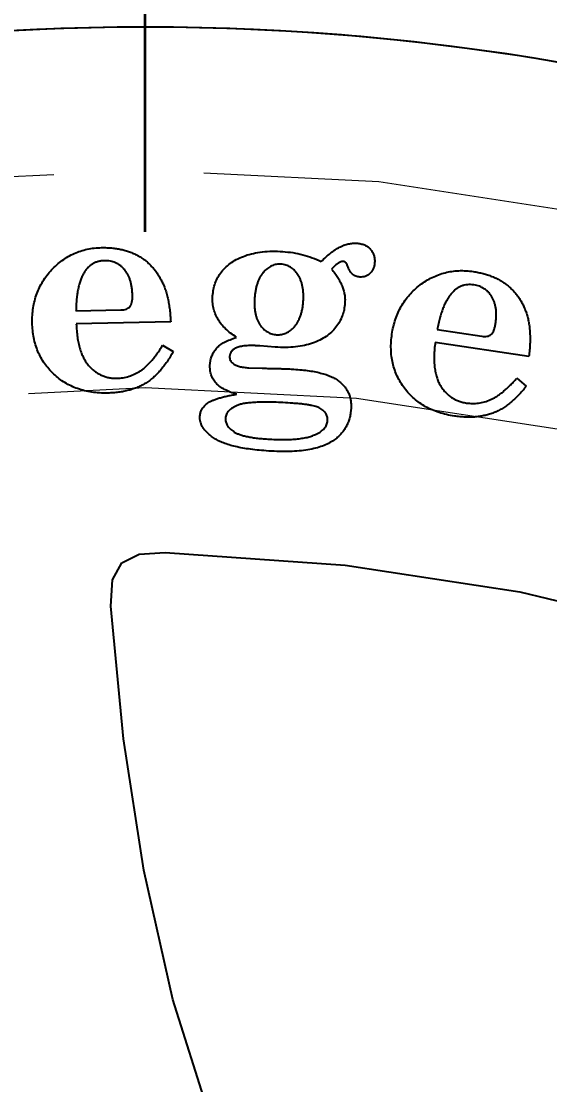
# Paper-space layout 'Sheet2' of a CAD drawing. Header units: inches. Extents: x 0 to 16.3, y 0 to 11.5.
# Drawn here: x 4.749 to 5.101, y 6.272 to 6.98 of the extents above; entities that cross this region are included whole.
import ezdxf

# ---------------------------------------------------------------- set-up
doc = ezdxf.new("R2010")
doc.units = ezdxf.units.IN
doc.header["$MEASUREMENT"] = 0
doc.linetypes.add('CENTERX2', pattern=[0.8, 0.5, -0.1, 0.1, -0.1])
doc.linetypes.add('PHANTOM', pattern=[0.5, 0.25, -0.05, 0.05, -0.05, 0.05, -0.05])
doc.styles.add('SLDTEXTSTYLE0', font='TXT', dxfattribs={"width": 0.75})
doc.dimstyles.new('SLDDIMSTYLE1', dxfattribs={"dimtxt": 0.137795, "dimasz": 0.13, "dimexe": 0, "dimexo": 0.0625, "dimgap": 0.034449, "dimtad": 1, "dimlfac": 2, "dimrnd": 1e-09, "dimzin": 12, "dimdsep": 46, "dimtxsty": 'SLDTEXTSTYLE0', "dimsah": 1, "dimcen": 0, "dimadec": 0, "dimazin": 3, "dimtfac": 1, "dimtofl": 0, "dimtmove": 0, "dimatfit": 3, "dimfxl": 1, "dimfrac": 2, "dimtolj": 1, "dimtzin": 12, "dimarcsym": 0})

# ---------------------------------------------------------------- blocks, each defined once
blk = doc.blocks.new('_D_1')
at = {"color": 7, "linetype": 'Continuous', "lineweight": 0}
for q in [(2.23258, 6.29562), (4.83149, 5.36094)]:
    blk.add_line((3.40118, 5.87534), q, dxfattribs=at)
at = {"color": 7, "linetype": 'Continuous', "lineweight": 18}
blk.add_solid([(3.40118, 5.87534), (3.28561, 5.93816), (3.27208, 5.90052)], dxfattribs=at)
at = {"color": 7, "linetype": 'Continuous', "lineweight": 18, "insert": (2.29266, 6.46267), "char_height": 0.137795, "attachment_point": 1, "rotation": 340.21911, "style": 'SLDTEXTSTYLE0'}
blk.add_mtext('R3.04', dxfattribs=at)

psp = doc.layouts.new('Sheet2')

# ---------------------------------------------------------------- linework, layer by layer
at = {"color": 7, "linetype": 'PHANTOM', "lineweight": 35}
psp.add_line((4.831485, 6.839625), (4.831485, 7.339625), dxfattribs=at)
at = {"color": 7, "linetype": 'Continuous', "lineweight": 25}
for p, q in [((4.785309, 6.787005), (4.815254, 6.787629)), ((4.785309, 6.787005), (4.815254, 6.787629)), ((4.848376, 6.779689), (4.785507, 6.778384)), ((4.848376, 6.779689), (4.785507, 6.778384)), ((5.025845, 6.774524), (5.055536, 6.770072)), ((5.025845, 6.774524), (5.055536, 6.770072)), ((4.84296, 6.764092), (4.850021, 6.759924)), ((4.84296, 6.764092), (4.850021, 6.759924)), ((4.917914, 6.762847), (4.907677, 6.763698)), ((4.917914, 6.762847), (4.907677, 6.763698)), ((5.086871, 6.756687), (5.024569, 6.765988)), ((5.086871, 6.756687), (5.024569, 6.765988)), ((4.900474, 6.749065), (4.909322, 6.748782)), ((4.900474, 6.749065), (4.909322, 6.748782)), ((5.078874, 6.742168), (5.085169, 6.736865)), ((5.078874, 6.742168), (5.085169, 6.736865)), ((4.815756, 6.619216), (4.827382, 6.624977)), ((4.815756, 6.619216), (4.827382, 6.624977)), ((4.827382, 6.624977), (4.844736, 6.626234)), ((4.827382, 6.624977), (4.844736, 6.626234)), ((4.844736, 6.626234), (4.964656, 6.617665)), ((4.844736, 6.626234), (4.964656, 6.617665)), ((4.809587, 6.607993), (4.815756, 6.619216)), ((4.809587, 6.607993), (4.815756, 6.619216)), ((4.964656, 6.617665), (5.080924, 6.599914)), ((4.964656, 6.617665), (5.080924, 6.599914)), ((4.808602, 6.590348), (4.809587, 6.607993)), ((4.808602, 6.590348), (4.809587, 6.607993)), ((5.080924, 6.599914), (5.193454, 6.572761)), ((5.080924, 6.599914), (5.193454, 6.572761)), ((4.817041, 6.502045), (4.808602, 6.590348)), ((4.817041, 6.502045), (4.808602, 6.590348)), ((4.83041, 6.414744), (4.817041, 6.502045)), ((4.83041, 6.414744), (4.817041, 6.502045)), ((4.849866, 6.32864), (4.83041, 6.414744)), ((4.849866, 6.32864), (4.83041, 6.414744)), ((4.876564, 6.243931), (4.849866, 6.32864)), ((4.876564, 6.243931), (4.849866, 6.32864))]:
    psp.add_line(p, q, dxfattribs=at)
at = {"color": 7, "linetype": 'CENTERX2', "lineweight": 18}
for radius in [1.52, 1.375]:
    psp.add_circle((4.831485, 5.36094), radius, dxfattribs=at)
at = {"color": 7, "linetype": 'Continuous', "lineweight": 25}
for start, end in [(286.178919, 253.821081), (291.995434, 248.004566)]:
    psp.add_arc((4.831485, 5.36094), 1.615, start, end, dxfattribs=at)
for points, knots in [([(4.756186, 6.779008), (4.756192, 6.780721), (4.756206, 6.784088), (4.756757, 6.789035), (4.757726, 6.793781), (4.759103, 6.798332), (4.76096, 6.802661), (4.763256, 6.806774), (4.765949, 6.810697), (4.769061, 6.814368), (4.772494, 6.817702), (4.776131, 6.820693), (4.780019, 6.8232), (4.784111, 6.825266), (4.788388, 6.826937), (4.79288, 6.828116), (4.79757, 6.828909), (4.800779, 6.829046), (4.802408, 6.829116)], [0, 0, 0, 0, 0.0674931, 0.1327457, 0.1959151, 0.2582974, 0.3199266, 0.3813378, 0.4437959, 0.5072812, 0.5708159, 0.6322995, 0.6926883, 0.7528754, 0.81283, 0.8734176, 0.9357476, 1, 1, 1, 1]), ([(4.756186, 6.779008), (4.756192, 6.780721), (4.756206, 6.784088), (4.756757, 6.789035), (4.757726, 6.793781), (4.759103, 6.798332), (4.76096, 6.802661), (4.763256, 6.806774), (4.765949, 6.810697), (4.769061, 6.814368), (4.772494, 6.817702), (4.776131, 6.820693), (4.780019, 6.8232), (4.784111, 6.825266), (4.788388, 6.826937), (4.79288, 6.828116), (4.79757, 6.828909), (4.800779, 6.829046), (4.802408, 6.829116)], [0, 0, 0, 0, 0.0674931, 0.1327457, 0.1959151, 0.2582974, 0.3199266, 0.3813378, 0.4437959, 0.5072812, 0.5708159, 0.6322995, 0.6926883, 0.7528754, 0.81283, 0.8734176, 0.9357476, 1, 1, 1, 1]), ([(4.802408, 6.829116), (4.803534, 6.829119), (4.805757, 6.829124), (4.809033, 6.828922), (4.812195, 6.828554), (4.815239, 6.828023), (4.81817, 6.827288), (4.820965, 6.826343), (4.823665, 6.825266), (4.826234, 6.823994), (4.828684, 6.822537), (4.831001, 6.820931), (4.833185, 6.819153), (4.835214, 6.8172), (4.837124, 6.815084), (4.838921, 6.812827), (4.84053, 6.810361), (4.842038, 6.807755), (4.843416, 6.804959), (4.844598, 6.801949), (4.845613, 6.798733), (4.846486, 6.795324), (4.847242, 6.791715), (4.847751, 6.787883), (4.848159, 6.783855), (4.848303, 6.781098), (4.848376, 6.779689)], [0, 0, 0, 0, 0.0440528, 0.0870715, 0.1284421, 0.1686708, 0.2079952, 0.2466252, 0.2841576, 0.3217376, 0.3587498, 0.3957176, 0.4320253, 0.4689412, 0.5058941, 0.5435887, 0.5817817, 0.6210852, 0.6614804, 0.7036872, 0.7475888, 0.7934685, 0.8414562, 0.8919228, 0.9447429, 1, 1, 1, 1]), ([(4.802408, 6.829116), (4.803534, 6.829119), (4.805757, 6.829124), (4.809033, 6.828922), (4.812195, 6.828554), (4.815239, 6.828023), (4.81817, 6.827288), (4.820965, 6.826343), (4.823665, 6.825266), (4.826234, 6.823994), (4.828684, 6.822537), (4.831001, 6.820931), (4.833185, 6.819153), (4.835214, 6.8172), (4.837124, 6.815084), (4.838921, 6.812827), (4.84053, 6.810361), (4.842038, 6.807755), (4.843416, 6.804959), (4.844598, 6.801949), (4.845613, 6.798733), (4.846486, 6.795324), (4.847242, 6.791715), (4.847751, 6.787883), (4.848159, 6.783855), (4.848303, 6.781098), (4.848376, 6.779689)], [0, 0, 0, 0, 0.0440528, 0.0870715, 0.1284421, 0.1686708, 0.2079952, 0.2466252, 0.2841576, 0.3217376, 0.3587498, 0.3957176, 0.4320253, 0.4689412, 0.5058941, 0.5435887, 0.5817817, 0.6210852, 0.6614804, 0.7036872, 0.7475888, 0.7934685, 0.8414562, 0.8919228, 0.9447429, 1, 1, 1, 1]), ([(4.876314, 6.796933), (4.876471, 6.798414), (4.87678, 6.801332), (4.877957, 6.805551), (4.879778, 6.809479), (4.882168, 6.813144), (4.88521, 6.816459), (4.888885, 6.819375), (4.8932, 6.821834), (4.898091, 6.823913), (4.903579, 6.825454), (4.909607, 6.826433), (4.916144, 6.826831), (4.920656, 6.826619), (4.92299, 6.82651)], [0, 0, 0, 0, 0.0719719, 0.1417507, 0.2106976, 0.2807007, 0.352549, 0.4273847, 0.506671, 0.5921052, 0.6838647, 0.7816594, 0.8870178, 1, 1, 1, 1]), ([(4.876314, 6.796933), (4.876471, 6.798414), (4.87678, 6.801332), (4.877957, 6.805551), (4.879778, 6.809479), (4.882168, 6.813144), (4.88521, 6.816459), (4.888885, 6.819375), (4.8932, 6.821834), (4.898091, 6.823913), (4.903579, 6.825454), (4.909607, 6.826433), (4.916144, 6.826831), (4.920656, 6.826619), (4.92299, 6.82651)], [0, 0, 0, 0, 0.0719719, 0.1417507, 0.2106976, 0.2807007, 0.352549, 0.4273847, 0.506671, 0.5921052, 0.6838647, 0.7816594, 0.8870178, 1, 1, 1, 1]), ([(4.92299, 6.82651), (4.925256, 6.826311), (4.929736, 6.825919), (4.936302, 6.824506), (4.942653, 6.822559), (4.946676, 6.820749), (4.948682, 6.819846)], [0, 0, 0, 0, 0.2553104, 0.5048279, 0.7530426, 1, 1, 1, 1]), ([(4.92299, 6.82651), (4.925256, 6.826311), (4.929736, 6.825919), (4.936302, 6.824506), (4.942653, 6.822559), (4.946676, 6.820749), (4.948682, 6.819846)], [0, 0, 0, 0, 0.2553104, 0.5048279, 0.7530426, 1, 1, 1, 1]), ([(4.948682, 6.819846), (4.949697, 6.820874), (4.951645, 6.822847), (4.954713, 6.825435), (4.957703, 6.827662), (4.960724, 6.829369), (4.963661, 6.830763), (4.966606, 6.831634), (4.969517, 6.832128), (4.971442, 6.832088), (4.972389, 6.832068)], [0, 0, 0, 0, 0.157376, 0.3021014, 0.4370919, 0.5631014, 0.6797532, 0.7905808, 0.8969607, 1, 1, 1, 1]), ([(4.948682, 6.819846), (4.949697, 6.820874), (4.951645, 6.822847), (4.954713, 6.825435), (4.957703, 6.827662), (4.960724, 6.829369), (4.963661, 6.830763), (4.966606, 6.831634), (4.969517, 6.832128), (4.971442, 6.832088), (4.972389, 6.832068)], [0, 0, 0, 0, 0.157376, 0.3021014, 0.4370919, 0.5631014, 0.6797532, 0.7905808, 0.8969607, 1, 1, 1, 1]), ([(4.972389, 6.832068), (4.973291, 6.831963), (4.975032, 6.831762), (4.977496, 6.831015), (4.9796, 6.829753), (4.98138, 6.828158), (4.982767, 6.826248), (4.983767, 6.824118), (4.984251, 6.821748), (4.984227, 6.820121), (4.984214, 6.819278)], [0, 0, 0, 0, 0.1392265, 0.2685345, 0.3913731, 0.5125055, 0.6328545, 0.7509287, 0.8709279, 1, 1, 1, 1]), ([(4.972389, 6.832068), (4.973291, 6.831963), (4.975032, 6.831762), (4.977496, 6.831015), (4.9796, 6.829753), (4.98138, 6.828158), (4.982767, 6.826248), (4.983767, 6.824118), (4.984251, 6.821748), (4.984227, 6.820121), (4.984214, 6.819278)], [0, 0, 0, 0, 0.1392265, 0.2685345, 0.3913731, 0.5125055, 0.6328545, 0.7509287, 0.8709279, 1, 1, 1, 1]), ([(4.804422, 6.82041), (4.803673, 6.820372), (4.802202, 6.820298), (4.800074, 6.819868), (4.798087, 6.819185), (4.796251, 6.818229), (4.794538, 6.817045), (4.792999, 6.81556), (4.791567, 6.813864), (4.790331, 6.81187), (4.789182, 6.809662), (4.78824, 6.807168), (4.787382, 6.804445), (4.786678, 6.801449), (4.786122, 6.7982), (4.785698, 6.794689), (4.785416, 6.790932), (4.785345, 6.788338), (4.785309, 6.787005)], [0, 0, 0, 0, 0.0523677, 0.1029228, 0.1512104, 0.1988054, 0.247215, 0.2963102, 0.3479342, 0.4020255, 0.4599658, 0.5217063, 0.5881864, 0.6595292, 0.7366826, 0.8185853, 0.9067435, 1, 1, 1, 1]), ([(4.804422, 6.82041), (4.803673, 6.820372), (4.802202, 6.820298), (4.800074, 6.819868), (4.798087, 6.819185), (4.796251, 6.818229), (4.794538, 6.817045), (4.792999, 6.81556), (4.791567, 6.813864), (4.790331, 6.81187), (4.789182, 6.809662), (4.78824, 6.807168), (4.787382, 6.804445), (4.786678, 6.801449), (4.786122, 6.7982), (4.785698, 6.794689), (4.785416, 6.790932), (4.785345, 6.788338), (4.785309, 6.787005)], [0, 0, 0, 0, 0.0523677, 0.1029228, 0.1512104, 0.1988054, 0.247215, 0.2963102, 0.3479342, 0.4020255, 0.4599658, 0.5217063, 0.5881864, 0.6595292, 0.7366826, 0.8185853, 0.9067435, 1, 1, 1, 1]), ([(4.822911, 6.797554), (4.822873, 6.798453), (4.8228, 6.800206), (4.822531, 6.80275), (4.822058, 6.805132), (4.821492, 6.807364), (4.820704, 6.809423), (4.819812, 6.811336), (4.818725, 6.81307), (4.817504, 6.814634), (4.816165, 6.81602), (4.814761, 6.817257), (4.81323, 6.818247), (4.811642, 6.819086), (4.80995, 6.8197), (4.808189, 6.820174), (4.806327, 6.820387), (4.805065, 6.820403), (4.804422, 6.82041)], [0, 0, 0, 0, 0.0816071, 0.1592874, 0.2317986, 0.3019211, 0.3678852, 0.4315791, 0.4932299, 0.5531189, 0.6113633, 0.6679349, 0.7224193, 0.7765173, 0.8305337, 0.885462, 0.941642, 1, 1, 1, 1]), ([(4.822911, 6.797554), (4.822873, 6.798453), (4.8228, 6.800206), (4.822531, 6.80275), (4.822058, 6.805132), (4.821492, 6.807364), (4.820704, 6.809423), (4.819812, 6.811336), (4.818725, 6.81307), (4.817504, 6.814634), (4.816165, 6.81602), (4.814761, 6.817257), (4.81323, 6.818247), (4.811642, 6.819086), (4.80995, 6.8197), (4.808189, 6.820174), (4.806327, 6.820387), (4.805065, 6.820403), (4.804422, 6.82041)], [0, 0, 0, 0, 0.0816071, 0.1592874, 0.2317986, 0.3019211, 0.3678852, 0.4315791, 0.4932299, 0.5531189, 0.6113633, 0.6679349, 0.7224193, 0.7765173, 0.8305337, 0.885462, 0.941642, 1, 1, 1, 1]), ([(4.921884, 6.818144), (4.920808, 6.818148), (4.91866, 6.818156), (4.915538, 6.817062), (4.912615, 6.81526), (4.910445, 6.813139), (4.908855, 6.811117), (4.907768, 6.809369), (4.906845, 6.807442), (4.906049, 6.805344), (4.905354, 6.803076), (4.904877, 6.80061), (4.904457, 6.797983), (4.904318, 6.796169), (4.904246, 6.795231)], [0, 0, 0, 0, 0.0997285, 0.1989456, 0.3033912, 0.4180837, 0.4796116, 0.5429496, 0.609563, 0.678469, 0.7520783, 0.8303763, 0.9123904, 1, 1, 1, 1]), ([(4.921884, 6.818144), (4.920808, 6.818148), (4.91866, 6.818156), (4.915538, 6.817062), (4.912615, 6.81526), (4.910445, 6.813139), (4.908855, 6.811117), (4.907768, 6.809369), (4.906845, 6.807442), (4.906049, 6.805344), (4.905354, 6.803076), (4.904877, 6.80061), (4.904457, 6.797983), (4.904318, 6.796169), (4.904246, 6.795231)], [0, 0, 0, 0, 0.0997285, 0.1989456, 0.3033912, 0.4180837, 0.4796116, 0.5429496, 0.609563, 0.678469, 0.7520783, 0.8303763, 0.9123904, 1, 1, 1, 1]), ([(4.936715, 6.793416), (4.936754, 6.794324), (4.93683, 6.796091), (4.936765, 6.798675), (4.936591, 6.801125), (4.936184, 6.803416), (4.93564, 6.805566), (4.934978, 6.80758), (4.934117, 6.809442), (4.933099, 6.811137), (4.931957, 6.812657), (4.930778, 6.814049), (4.929468, 6.815192), (4.928114, 6.816191), (4.926672, 6.816978), (4.92515, 6.817584), (4.923548, 6.817992), (4.922444, 6.818093), (4.921884, 6.818144)], [0, 0, 0, 0, 0.0848195, 0.1652015, 0.2413997, 0.3139918, 0.382317, 0.4485027, 0.5117234, 0.5735156, 0.6328613, 0.6891865, 0.7436033, 0.794831, 0.8462107, 0.8965555, 0.9475314, 1, 1, 1, 1]), ([(4.936715, 6.793416), (4.936754, 6.794324), (4.93683, 6.796091), (4.936765, 6.798675), (4.936591, 6.801125), (4.936184, 6.803416), (4.93564, 6.805566), (4.934978, 6.80758), (4.934117, 6.809442), (4.933099, 6.811137), (4.931957, 6.812657), (4.930778, 6.814049), (4.929468, 6.815192), (4.928114, 6.816191), (4.926672, 6.816978), (4.92515, 6.817584), (4.923548, 6.817992), (4.922444, 6.818093), (4.921884, 6.818144)], [0, 0, 0, 0, 0.0848195, 0.1652015, 0.2413997, 0.3139918, 0.382317, 0.4485027, 0.5117234, 0.5735156, 0.6328613, 0.6891865, 0.7436033, 0.794831, 0.8462107, 0.8965555, 0.9475314, 1, 1, 1, 1]), ([(4.963144, 6.819959), (4.962644, 6.819903), (4.961469, 6.819773), (4.959674, 6.818693), (4.957638, 6.81701), (4.956258, 6.81559), (4.955488, 6.814798)], [0, 0, 0, 0, 0.15846689, 0.37202465, 0.64964941, 1, 1, 1, 1]), ([(4.963144, 6.819959), (4.962644, 6.819903), (4.961469, 6.819773), (4.959674, 6.818693), (4.957638, 6.81701), (4.956258, 6.81559), (4.955488, 6.814798)], [0, 0, 0, 0, 0.15846689, 0.37202465, 0.64964941, 1, 1, 1, 1]), ([(4.966519, 6.816102), (4.966314, 6.816661), (4.965943, 6.81767), (4.965152, 6.818903), (4.964219, 6.819747), (4.963487, 6.819891), (4.963144, 6.819959)], [0, 0, 0, 0, 0.3288445, 0.5932936, 0.8093001, 1, 1, 1, 1]), ([(4.966519, 6.816102), (4.966314, 6.816661), (4.965943, 6.81767), (4.965152, 6.818903), (4.964219, 6.819747), (4.963487, 6.819891), (4.963144, 6.819959)], [0, 0, 0, 0, 0.3288445, 0.5932936, 0.8093001, 1, 1, 1, 1]), ([(4.984214, 6.819278), (4.984131, 6.818538), (4.98397, 6.817111), (4.983401, 6.815083), (4.98239, 6.813356), (4.981162, 6.811872), (4.979674, 6.810727), (4.97801, 6.809944), (4.976193, 6.809496), (4.974934, 6.809514), (4.974289, 6.809523)], [0, 0, 0, 0, 0.14311688, 0.27589645, 0.40119351, 0.52495312, 0.64414759, 0.75873908, 0.87640052, 1, 1, 1, 1]), ([(4.984214, 6.819278), (4.984131, 6.818538), (4.98397, 6.817111), (4.983401, 6.815083), (4.98239, 6.813356), (4.981162, 6.811872), (4.979674, 6.810727), (4.97801, 6.809944), (4.976193, 6.809496), (4.974934, 6.809514), (4.974289, 6.809523)], [0, 0, 0, 0, 0.14311688, 0.27589645, 0.40119351, 0.52495312, 0.64414759, 0.75873908, 0.87640052, 1, 1, 1, 1]), ([(4.955488, 6.814798), (4.956261, 6.813885), (4.957767, 6.812104), (4.959691, 6.809286), (4.9613, 6.806461), (4.962576, 6.803621), (4.963567, 6.80077), (4.964177, 6.797893), (4.964524, 6.795003), (4.964455, 6.793077), (4.96442, 6.792112)], [0, 0, 0, 0, 0.1433339, 0.2794133, 0.4082832, 0.5325277, 0.6521987, 0.7693163, 0.8844272, 1, 1, 1, 1]), ([(4.955488, 6.814798), (4.956261, 6.813885), (4.957767, 6.812104), (4.959691, 6.809286), (4.9613, 6.806461), (4.962576, 6.803621), (4.963567, 6.80077), (4.964177, 6.797893), (4.964524, 6.795003), (4.964455, 6.793077), (4.96442, 6.792112)], [0, 0, 0, 0, 0.1433339, 0.2794133, 0.4082832, 0.5325277, 0.6521987, 0.7693163, 0.8844272, 1, 1, 1, 1]), ([(4.974289, 6.809523), (4.973833, 6.809565), (4.972944, 6.809645), (4.971675, 6.810023), (4.970531, 6.810599), (4.969494, 6.811344), (4.968583, 6.812276), (4.967742, 6.813353), (4.967069, 6.814661), (4.966708, 6.815607), (4.966519, 6.816102)], [0, 0, 0, 0, 0.1261307, 0.2457604, 0.3623683, 0.478157, 0.5961559, 0.7207955, 0.8537745, 1, 1, 1, 1]), ([(4.974289, 6.809523), (4.973833, 6.809565), (4.972944, 6.809645), (4.971675, 6.810023), (4.970531, 6.810599), (4.969494, 6.811344), (4.968583, 6.812276), (4.967742, 6.813353), (4.967069, 6.814661), (4.966708, 6.815607), (4.966519, 6.816102)], [0, 0, 0, 0, 0.1261307, 0.2457604, 0.3623683, 0.478157, 0.5961559, 0.7207955, 0.8537745, 1, 1, 1, 1]), ([(4.995729, 6.771546), (4.996017, 6.773236), (4.996584, 6.776567), (4.998004, 6.781362), (4.999759, 6.785891), (5.001883, 6.790156), (5.004457, 6.794102), (5.007398, 6.79779), (5.010727, 6.801206), (5.014426, 6.804293), (5.018361, 6.807042), (5.022494, 6.809314), (5.026745, 6.811149), (5.031124, 6.81252), (5.035643, 6.813399), (5.040278, 6.813814), (5.04505, 6.813811), (5.048241, 6.813408), (5.049864, 6.813204)], [0, 0, 0, 0, 0.0674171, 0.1328781, 0.1963676, 0.258425, 0.3200292, 0.3814409, 0.443791, 0.5074284, 0.5707913, 0.6324, 0.6927283, 0.7527381, 0.8126383, 0.873534, 0.9356628, 1, 1, 1, 1]), ([(4.995729, 6.771546), (4.996017, 6.773236), (4.996584, 6.776567), (4.998004, 6.781362), (4.999759, 6.785891), (5.001883, 6.790156), (5.004457, 6.794102), (5.007398, 6.79779), (5.010727, 6.801206), (5.014426, 6.804293), (5.018361, 6.807042), (5.022494, 6.809314), (5.026745, 6.811149), (5.031124, 6.81252), (5.035643, 6.813399), (5.040278, 6.813814), (5.04505, 6.813811), (5.048241, 6.813408), (5.049864, 6.813204)], [0, 0, 0, 0, 0.0674171, 0.1328781, 0.1963676, 0.258425, 0.3200292, 0.3814409, 0.443791, 0.5074284, 0.5707913, 0.6324, 0.6927283, 0.7527381, 0.8126383, 0.873534, 0.9356628, 1, 1, 1, 1]), ([(5.049864, 6.813204), (5.050982, 6.813017), (5.053171, 6.812651), (5.056373, 6.811908), (5.059421, 6.811004), (5.062334, 6.809957), (5.065091, 6.808734), (5.067698, 6.80735), (5.070148, 6.805797), (5.072488, 6.804145), (5.074627, 6.802279), (5.07667, 6.800333), (5.078501, 6.798185), (5.08022, 6.795932), (5.081704, 6.793498), (5.083094, 6.790968), (5.084267, 6.788263), (5.085324, 6.785428), (5.08621, 6.782437), (5.086889, 6.77927), (5.087365, 6.775935), (5.087638, 6.772421), (5.087757, 6.768739), (5.087662, 6.764869), (5.087386, 6.760827), (5.087045, 6.758085), (5.086871, 6.756687)], [0, 0, 0, 0, 0.0443409, 0.086878, 0.1285504, 0.1686921, 0.207946, 0.2465087, 0.2840771, 0.3214502, 0.3584478, 0.3950755, 0.4317928, 0.4687885, 0.5058471, 0.5432568, 0.5816843, 0.6211313, 0.6616344, 0.7036487, 0.7477544, 0.7934093, 0.8415266, 0.8918531, 0.9448862, 1, 1, 1, 1]), ([(5.049864, 6.813204), (5.050982, 6.813017), (5.053171, 6.812651), (5.056373, 6.811908), (5.059421, 6.811004), (5.062334, 6.809957), (5.065091, 6.808734), (5.067698, 6.80735), (5.070148, 6.805797), (5.072488, 6.804145), (5.074627, 6.802279), (5.07667, 6.800333), (5.078501, 6.798185), (5.08022, 6.795932), (5.081704, 6.793498), (5.083094, 6.790968), (5.084267, 6.788263), (5.085324, 6.785428), (5.08621, 6.782437), (5.086889, 6.77927), (5.087365, 6.775935), (5.087638, 6.772421), (5.087757, 6.768739), (5.087662, 6.764869), (5.087386, 6.760827), (5.087045, 6.758085), (5.086871, 6.756687)], [0, 0, 0, 0, 0.0443409, 0.086878, 0.1285504, 0.1686921, 0.207946, 0.2465087, 0.2840771, 0.3214502, 0.3584478, 0.3950755, 0.4317928, 0.4687885, 0.5058471, 0.5432568, 0.5816843, 0.6211313, 0.6616344, 0.7036487, 0.7477544, 0.7934093, 0.8415266, 0.8918531, 0.9448862, 1, 1, 1, 1]), ([(5.050346, 6.804299), (5.049601, 6.804382), (5.048141, 6.804544), (5.045961, 6.804503), (5.043892, 6.804108), (5.041891, 6.803531), (5.040022, 6.802601), (5.038237, 6.801425), (5.036558, 6.799959), (5.034973, 6.798226), (5.033494, 6.796214), (5.0321, 6.793942), (5.030842, 6.791376), (5.029637, 6.78855), (5.028552, 6.785437), (5.027521, 6.782055), (5.026622, 6.778388), (5.02611, 6.77584), (5.025845, 6.774524)], [0, 0, 0, 0, 0.0523427, 0.1025185, 0.151455, 0.1990559, 0.2474644, 0.2965209, 0.3479909, 0.4026418, 0.4601926, 0.5221077, 0.5885169, 0.6594915, 0.7365171, 0.8185698, 0.9062876, 1, 1, 1, 1]), ([(5.050346, 6.804299), (5.049601, 6.804382), (5.048141, 6.804544), (5.045961, 6.804503), (5.043892, 6.804108), (5.041891, 6.803531), (5.040022, 6.802601), (5.038237, 6.801425), (5.036558, 6.799959), (5.034973, 6.798226), (5.033494, 6.796214), (5.0321, 6.793942), (5.030842, 6.791376), (5.029637, 6.78855), (5.028552, 6.785437), (5.027521, 6.782055), (5.026622, 6.778388), (5.02611, 6.77584), (5.025845, 6.774524)], [0, 0, 0, 0, 0.0523427, 0.1025185, 0.151455, 0.1990559, 0.2474644, 0.2965209, 0.3479909, 0.4026418, 0.4601926, 0.5221077, 0.5885169, 0.6594915, 0.7365171, 0.8185698, 0.9062876, 1, 1, 1, 1]), ([(5.064752, 6.778608), (5.064867, 6.779504), (5.065092, 6.781247), (5.065229, 6.783804), (5.065216, 6.786232), (5.064987, 6.788517), (5.064592, 6.790684), (5.064004, 6.792709), (5.063228, 6.794607), (5.062289, 6.796359), (5.061229, 6.797983), (5.059993, 6.799396), (5.058673, 6.800669), (5.057248, 6.801774), (5.055672, 6.802663), (5.054009, 6.803392), (5.052229, 6.803986), (5.050983, 6.804193), (5.050346, 6.804299)], [0, 0, 0, 0, 0.0819169, 0.1591262, 0.2319389, 0.3016579, 0.3670096, 0.4312516, 0.4923322, 0.552493, 0.6111721, 0.6676597, 0.7221843, 0.7771779, 0.8305121, 0.8857387, 0.9415401, 1, 1, 1, 1]), ([(5.064752, 6.778608), (5.064867, 6.779504), (5.065092, 6.781247), (5.065229, 6.783804), (5.065216, 6.786232), (5.064987, 6.788517), (5.064592, 6.790684), (5.064004, 6.792709), (5.063228, 6.794607), (5.062289, 6.796359), (5.061229, 6.797983), (5.059993, 6.799396), (5.058673, 6.800669), (5.057248, 6.801774), (5.055672, 6.802663), (5.054009, 6.803392), (5.052229, 6.803986), (5.050983, 6.804193), (5.050346, 6.804299)], [0, 0, 0, 0, 0.0819169, 0.1591262, 0.2319389, 0.3016579, 0.3670096, 0.4312516, 0.4923322, 0.552493, 0.6111721, 0.6676597, 0.7221843, 0.7771779, 0.8305121, 0.8857387, 0.9415401, 1, 1, 1, 1]), ([(4.815254, 6.787629), (4.815909, 6.787664), (4.81713, 6.787728), (4.818826, 6.788147), (4.820211, 6.788851), (4.821319, 6.789848), (4.82211, 6.79122), (4.822609, 6.792977), (4.822922, 6.795133), (4.822915, 6.796702), (4.822911, 6.797554)], [0, 0, 0, 0, 0.1346642, 0.251145, 0.356372, 0.4513256, 0.5533606, 0.6775842, 0.8249681, 1, 1, 1, 1]), ([(4.815254, 6.787629), (4.815909, 6.787664), (4.81713, 6.787728), (4.818826, 6.788147), (4.820211, 6.788851), (4.821319, 6.789848), (4.82211, 6.79122), (4.822609, 6.792977), (4.822922, 6.795133), (4.822915, 6.796702), (4.822911, 6.797554)], [0, 0, 0, 0, 0.1346642, 0.251145, 0.356372, 0.4513256, 0.5533606, 0.6775842, 0.8249681, 1, 1, 1, 1]), ([(4.892279, 6.769397), (4.890935, 6.770295), (4.888341, 6.772028), (4.884907, 6.775009), (4.88201, 6.778162), (4.879672, 6.781529), (4.877959, 6.785127), (4.876777, 6.788894), (4.876192, 6.792869), (4.876272, 6.795561), (4.876314, 6.796933)], [0, 0, 0, 0, 0.14430951, 0.27840428, 0.40513364, 0.52599619, 0.64308272, 0.75980326, 0.8775548, 1, 1, 1, 1]), ([(4.892279, 6.769397), (4.890935, 6.770295), (4.888341, 6.772028), (4.884907, 6.775009), (4.88201, 6.778162), (4.879672, 6.781529), (4.877959, 6.785127), (4.876777, 6.788894), (4.876192, 6.792869), (4.876272, 6.795561), (4.876314, 6.796933)], [0, 0, 0, 0, 0.14430951, 0.27840428, 0.40513364, 0.52599619, 0.64308272, 0.75980326, 0.8775548, 1, 1, 1, 1]), ([(4.904246, 6.795231), (4.904196, 6.794324), (4.904099, 6.792558), (4.904156, 6.78998), (4.904383, 6.787564), (4.904751, 6.785309), (4.905254, 6.783198), (4.905927, 6.781236), (4.906791, 6.779438), (4.908076, 6.777298), (4.90997, 6.775008), (4.912644, 6.772917), (4.915659, 6.771522), (4.917815, 6.77126), (4.918907, 6.771127)], [0, 0, 0, 0, 0.0864207, 0.1682891, 0.2450789, 0.31709, 0.3855889, 0.4512969, 0.5140579, 0.5749876, 0.6886515, 0.7944375, 0.8958984, 1, 1, 1, 1]), ([(4.904246, 6.795231), (4.904196, 6.794324), (4.904099, 6.792558), (4.904156, 6.78998), (4.904383, 6.787564), (4.904751, 6.785309), (4.905254, 6.783198), (4.905927, 6.781236), (4.906791, 6.779438), (4.908076, 6.777298), (4.90997, 6.775008), (4.912644, 6.772917), (4.915659, 6.771522), (4.917815, 6.77126), (4.918907, 6.771127)], [0, 0, 0, 0, 0.0864207, 0.1682891, 0.2450789, 0.31709, 0.3855889, 0.4512969, 0.5140579, 0.5749876, 0.6886515, 0.7944375, 0.8958984, 1, 1, 1, 1]), ([(4.96442, 6.792112), (4.964267, 6.790648), (4.963964, 6.787763), (4.962734, 6.783604), (4.960931, 6.779705), (4.958536, 6.776079), (4.955529, 6.77279), (4.9519, 6.769899), (4.947663, 6.767438), (4.942841, 6.765389), (4.937421, 6.763866), (4.931418, 6.762929), (4.924845, 6.762523), (4.920286, 6.762736), (4.917914, 6.762847)], [0, 0, 0, 0, 0.0714961, 0.1409383, 0.209885, 0.2799279, 0.3515615, 0.4258445, 0.5048165, 0.5893182, 0.6801801, 0.7780387, 0.8844943, 1, 1, 1, 1]), ([(4.96442, 6.792112), (4.964267, 6.790648), (4.963964, 6.787763), (4.962734, 6.783604), (4.960931, 6.779705), (4.958536, 6.776079), (4.955529, 6.77279), (4.9519, 6.769899), (4.947663, 6.767438), (4.942841, 6.765389), (4.937421, 6.763866), (4.931418, 6.762929), (4.924845, 6.762523), (4.920286, 6.762736), (4.917914, 6.762847)], [0, 0, 0, 0, 0.0714961, 0.1409383, 0.209885, 0.2799279, 0.3515615, 0.4258445, 0.5048165, 0.5893182, 0.6801801, 0.7780387, 0.8844943, 1, 1, 1, 1]), ([(4.918907, 6.771127), (4.920001, 6.771127), (4.922167, 6.771128), (4.925339, 6.77214), (4.928284, 6.773918), (4.930456, 6.776021), (4.932045, 6.77802), (4.933164, 6.779716), (4.934084, 6.781616), (4.934919, 6.783644), (4.93556, 6.785864), (4.936097, 6.78823), (4.936499, 6.790769), (4.936642, 6.792517), (4.936715, 6.793416)], [0, 0, 0, 0, 0.1027826, 0.2035774, 0.3096555, 0.4251948, 0.4868065, 0.5506783, 0.6165396, 0.68582, 0.7575467, 0.8344147, 0.9148283, 1, 1, 1, 1]), ([(4.918907, 6.771127), (4.920001, 6.771127), (4.922167, 6.771128), (4.925339, 6.77214), (4.928284, 6.773918), (4.930456, 6.776021), (4.932045, 6.77802), (4.933164, 6.779716), (4.934084, 6.781616), (4.934919, 6.783644), (4.93556, 6.785864), (4.936097, 6.78823), (4.936499, 6.790769), (4.936642, 6.792517), (4.936715, 6.793416)], [0, 0, 0, 0, 0.1027826, 0.2035774, 0.3096555, 0.4251948, 0.4868065, 0.5506783, 0.6165396, 0.68582, 0.7575467, 0.8344147, 0.9148283, 1, 1, 1, 1]), ([(4.806379, 6.732275), (4.804581, 6.732268), (4.801071, 6.732253), (4.795932, 6.732834), (4.79104, 6.733728), (4.786417, 6.735151), (4.782026, 6.736925), (4.777892, 6.739153), (4.774014, 6.741805), (4.770428, 6.744862), (4.767172, 6.74825), (4.764328, 6.751923), (4.761892, 6.755833), (4.759906, 6.760005), (4.75831, 6.76441), (4.757151, 6.769066), (4.7564, 6.773956), (4.756258, 6.777304), (4.756186, 6.779008)], [0, 0, 0, 0, 0.0699219, 0.1365234, 0.2009675, 0.2632448, 0.3244697, 0.3850543, 0.4456791, 0.5070232, 0.5681817, 0.628241, 0.6875666, 0.747145, 0.8077877, 0.8696341, 0.9336429, 1, 1, 1, 1]), ([(4.806379, 6.732275), (4.804581, 6.732268), (4.801071, 6.732253), (4.795932, 6.732834), (4.79104, 6.733728), (4.786417, 6.735151), (4.782026, 6.736925), (4.777892, 6.739153), (4.774014, 6.741805), (4.770428, 6.744862), (4.767172, 6.74825), (4.764328, 6.751923), (4.761892, 6.755833), (4.759906, 6.760005), (4.75831, 6.76441), (4.757151, 6.769066), (4.7564, 6.773956), (4.756258, 6.777304), (4.756186, 6.779008)], [0, 0, 0, 0, 0.0699219, 0.1365234, 0.2009675, 0.2632448, 0.3244697, 0.3850543, 0.4456791, 0.5070232, 0.5681817, 0.628241, 0.6875666, 0.747145, 0.8077877, 0.8696341, 0.9336429, 1, 1, 1, 1]), ([(4.785507, 6.778384), (4.785585, 6.776861), (4.785733, 6.773922), (4.786232, 6.769673), (4.786869, 6.765729), (4.787843, 6.762115), (4.788901, 6.758776), (4.790286, 6.755788), (4.791838, 6.753098), (4.793614, 6.750733), (4.795534, 6.748648), (4.797633, 6.746892), (4.799811, 6.745354), (4.802166, 6.744177), (4.804611, 6.743224), (4.807191, 6.742573), (4.809893, 6.742194), (4.811737, 6.742179), (4.812674, 6.742172)], [0, 0, 0, 0, 0.0898202, 0.173324, 0.2518667, 0.3249306, 0.3936021, 0.4578873, 0.5185291, 0.5762154, 0.631766, 0.6850955, 0.7371451, 0.7884448, 0.8397354, 0.8914594, 0.9448499, 1, 1, 1, 1]), ([(4.785507, 6.778384), (4.785585, 6.776861), (4.785733, 6.773922), (4.786232, 6.769673), (4.786869, 6.765729), (4.787843, 6.762115), (4.788901, 6.758776), (4.790286, 6.755788), (4.791838, 6.753098), (4.793614, 6.750733), (4.795534, 6.748648), (4.797633, 6.746892), (4.799811, 6.745354), (4.802166, 6.744177), (4.804611, 6.743224), (4.807191, 6.742573), (4.809893, 6.742194), (4.811737, 6.742179), (4.812674, 6.742172)], [0, 0, 0, 0, 0.0898202, 0.173324, 0.2518667, 0.3249306, 0.3936021, 0.4578873, 0.5185291, 0.5762154, 0.631766, 0.6850955, 0.7371451, 0.7884448, 0.8397354, 0.8914594, 0.9448499, 1, 1, 1, 1]), ([(5.055536, 6.770072), (5.056187, 6.770005), (5.057404, 6.769879), (5.059133, 6.769997), (5.060616, 6.770456), (5.061873, 6.771256), (5.062914, 6.772473), (5.063701, 6.774129), (5.064358, 6.776209), (5.064613, 6.777761), (5.064752, 6.778608)], [0, 0, 0, 0, 0.1343022, 0.2511851, 0.3530997, 0.4500297, 0.5532122, 0.6773655, 0.8240989, 1, 1, 1, 1]), ([(5.055536, 6.770072), (5.056187, 6.770005), (5.057404, 6.769879), (5.059133, 6.769997), (5.060616, 6.770456), (5.061873, 6.771256), (5.062914, 6.772473), (5.063701, 6.774129), (5.064358, 6.776209), (5.064613, 6.777761), (5.064752, 6.778608)], [0, 0, 0, 0, 0.1343022, 0.2511851, 0.3530997, 0.4500297, 0.5532122, 0.6773655, 0.8240989, 1, 1, 1, 1]), ([(4.874555, 6.751107), (4.874659, 6.752173), (4.874859, 6.754235), (4.875787, 6.757144), (4.877053, 6.759802), (4.878841, 6.762201), (4.881227, 6.76435), (4.884284, 6.766266), (4.888031, 6.767981), (4.890803, 6.768905), (4.892279, 6.769397)], [0, 0, 0, 0, 0.1167486, 0.2259038, 0.3317171, 0.4373082, 0.5506611, 0.6807753, 0.8300751, 1, 1, 1, 1]), ([(4.874555, 6.751107), (4.874659, 6.752173), (4.874859, 6.754235), (4.875787, 6.757144), (4.877053, 6.759802), (4.878841, 6.762201), (4.881227, 6.76435), (4.884284, 6.766266), (4.888031, 6.767981), (4.890803, 6.768905), (4.892279, 6.769397)], [0, 0, 0, 0, 0.1167486, 0.2259038, 0.3317171, 0.4373082, 0.5506611, 0.6807753, 0.8300751, 1, 1, 1, 1]), ([(5.037387, 6.716958), (5.035612, 6.717256), (5.032142, 6.717837), (5.027157, 6.719258), (5.022489, 6.721), (5.01815, 6.723143), (5.01412, 6.725645), (5.010423, 6.728547), (5.007058, 6.731835), (5.004032, 6.735451), (5.001405, 6.739351), (4.999214, 6.743448), (4.997459, 6.74771), (4.996189, 6.752153), (4.995351, 6.756769), (4.995042, 6.761559), (4.995101, 6.766515), (4.995517, 6.769848), (4.995729, 6.771546)], [0, 0, 0, 0, 0.0699194, 0.1367088, 0.2011452, 0.2634382, 0.3245227, 0.3852512, 0.445807, 0.507121, 0.5682806, 0.6282942, 0.6874659, 0.7471365, 0.8076209, 0.8695214, 0.9334791, 1, 1, 1, 1]), ([(5.037387, 6.716958), (5.035612, 6.717256), (5.032142, 6.717837), (5.027157, 6.719258), (5.022489, 6.721), (5.01815, 6.723143), (5.01412, 6.725645), (5.010423, 6.728547), (5.007058, 6.731835), (5.004032, 6.735451), (5.001405, 6.739351), (4.999214, 6.743448), (4.997459, 6.74771), (4.996189, 6.752153), (4.995351, 6.756769), (4.995042, 6.761559), (4.995101, 6.766515), (4.995517, 6.769848), (4.995729, 6.771546)], [0, 0, 0, 0, 0.0699194, 0.1367088, 0.2011452, 0.2634382, 0.3245227, 0.3852512, 0.445807, 0.507121, 0.5682806, 0.6282942, 0.6874659, 0.7471365, 0.8076209, 0.8695214, 0.9334791, 1, 1, 1, 1]), ([(4.812674, 6.742172), (4.814031, 6.742255), (4.816737, 6.74242), (4.820727, 6.743389), (4.824566, 6.744946), (4.827662, 6.746664), (4.830067, 6.748394), (4.831889, 6.749948), (4.833726, 6.751729), (4.835554, 6.753751), (4.837442, 6.755977), (4.839255, 6.758495), (4.841156, 6.761183), (4.842346, 6.763102), (4.84296, 6.764092)], [0, 0, 0, 0, 0.1039396, 0.2073536, 0.3126033, 0.4205272, 0.4775796, 0.5392145, 0.6037157, 0.6733951, 0.747911, 0.827104, 0.9108381, 1, 1, 1, 1]), ([(4.812674, 6.742172), (4.814031, 6.742255), (4.816737, 6.74242), (4.820727, 6.743389), (4.824566, 6.744946), (4.827662, 6.746664), (4.830067, 6.748394), (4.831889, 6.749948), (4.833726, 6.751729), (4.835554, 6.753751), (4.837442, 6.755977), (4.839255, 6.758495), (4.841156, 6.761183), (4.842346, 6.763102), (4.84296, 6.764092)], [0, 0, 0, 0, 0.1039396, 0.2073536, 0.3126033, 0.4205272, 0.4775796, 0.5392145, 0.6037157, 0.6733951, 0.747911, 0.827104, 0.9108381, 1, 1, 1, 1]), ([(4.892137, 6.762393), (4.891483, 6.762056), (4.890267, 6.761429), (4.888839, 6.760068), (4.887883, 6.758487), (4.887713, 6.75731), (4.887628, 6.756722)], [0, 0, 0, 0, 0.2885773, 0.536055, 0.7678334, 1, 1, 1, 1]), ([(4.892137, 6.762393), (4.891483, 6.762056), (4.890267, 6.761429), (4.888839, 6.760068), (4.887883, 6.758487), (4.887713, 6.75731), (4.887628, 6.756722)], [0, 0, 0, 0, 0.2885773, 0.536055, 0.7678334, 1, 1, 1, 1]), ([(4.907677, 6.763698), (4.90677, 6.76375), (4.905023, 6.763852), (4.902516, 6.76391), (4.900237, 6.763882), (4.89818, 6.763788), (4.896348, 6.763544), (4.894727, 6.763294), (4.893345, 6.762887), (4.892522, 6.762551), (4.892137, 6.762393)], [0, 0, 0, 0, 0.1733192, 0.3338235, 0.4780719, 0.6080854, 0.7261624, 0.8305009, 0.9206491, 1, 1, 1, 1]), ([(4.907677, 6.763698), (4.90677, 6.76375), (4.905023, 6.763852), (4.902516, 6.76391), (4.900237, 6.763882), (4.89818, 6.763788), (4.896348, 6.763544), (4.894727, 6.763294), (4.893345, 6.762887), (4.892522, 6.762551), (4.892137, 6.762393)], [0, 0, 0, 0, 0.1733192, 0.3338235, 0.4780719, 0.6080854, 0.7261624, 0.8305009, 0.9206491, 1, 1, 1, 1]), ([(5.024569, 6.765988), (5.024379, 6.764478), (5.024011, 6.761549), (5.0238, 6.757267), (5.0238, 6.753258), (5.024127, 6.749536), (5.024639, 6.746076), (5.025465, 6.742896), (5.026534, 6.739966), (5.027906, 6.737336), (5.02947, 6.734955), (5.031239, 6.732861), (5.033147, 6.730982), (5.035256, 6.729402), (5.037515, 6.728053), (5.039945, 6.726959), (5.042564, 6.726178), (5.044378, 6.725837), (5.045298, 6.725664)], [0, 0, 0, 0, 0.0895061, 0.17356569, 0.25195046, 0.32503047, 0.39311936, 0.45743414, 0.51794373, 0.57612299, 0.63147407, 0.68514135, 0.73703454, 0.78862313, 0.8397242, 0.89148323, 0.94494281, 1, 1, 1, 1]), ([(5.024569, 6.765988), (5.024379, 6.764478), (5.024011, 6.761549), (5.0238, 6.757267), (5.0238, 6.753258), (5.024127, 6.749536), (5.024639, 6.746076), (5.025465, 6.742896), (5.026534, 6.739966), (5.027906, 6.737336), (5.02947, 6.734955), (5.031239, 6.732861), (5.033147, 6.730982), (5.035256, 6.729402), (5.037515, 6.728053), (5.039945, 6.726959), (5.042564, 6.726178), (5.044378, 6.725837), (5.045298, 6.725664)], [0, 0, 0, 0, 0.0895061, 0.17356569, 0.25195046, 0.32503047, 0.39311936, 0.45743414, 0.51794373, 0.57612299, 0.63147407, 0.68514135, 0.73703454, 0.78862313, 0.8397242, 0.89148323, 0.94494281, 1, 1, 1, 1]), ([(4.850021, 6.759924), (4.849376, 6.758742), (4.848115, 6.756432), (4.845985, 6.753204), (4.843843, 6.750194), (4.84163, 6.747419), (4.839311, 6.744932), (4.836908, 6.742702), (4.834445, 6.740706), (4.831872, 6.738964), (4.829186, 6.73745), (4.826363, 6.736151), (4.823405, 6.735003), (4.820284, 6.734074), (4.817012, 6.733345), (4.813606, 6.732773), (4.810044, 6.732398), (4.807618, 6.732317), (4.806379, 6.732275)], [0, 0, 0, 0, 0.0738471, 0.1443325, 0.211975, 0.2765271, 0.3389072, 0.3983556, 0.4562662, 0.512652, 0.5686164, 0.6252306, 0.683018, 0.7425771, 0.8037227, 0.8668146, 0.9319907, 1, 1, 1, 1]), ([(4.850021, 6.759924), (4.849376, 6.758742), (4.848115, 6.756432), (4.845985, 6.753204), (4.843843, 6.750194), (4.84163, 6.747419), (4.839311, 6.744932), (4.836908, 6.742702), (4.834445, 6.740706), (4.831872, 6.738964), (4.829186, 6.73745), (4.826363, 6.736151), (4.823405, 6.735003), (4.820284, 6.734074), (4.817012, 6.733345), (4.813606, 6.732773), (4.810044, 6.732398), (4.807618, 6.732317), (4.806379, 6.732275)], [0, 0, 0, 0, 0.0738471, 0.1443325, 0.211975, 0.2765271, 0.3389072, 0.3983556, 0.4562662, 0.512652, 0.5686164, 0.6252306, 0.683018, 0.7425771, 0.8037227, 0.8668146, 0.9319907, 1, 1, 1, 1]), ([(4.887628, 6.756722), (4.887616, 6.756226), (4.887593, 6.755268), (4.888067, 6.753936), (4.888771, 6.752724), (4.889513, 6.752162), (4.889897, 6.751873)], [0, 0, 0, 0, 0.2629251, 0.5073855, 0.7457123, 1, 1, 1, 1]), ([(4.887628, 6.756722), (4.887616, 6.756226), (4.887593, 6.755268), (4.888067, 6.753936), (4.888771, 6.752724), (4.889513, 6.752162), (4.889897, 6.751873)], [0, 0, 0, 0, 0.2629251, 0.5073855, 0.7457123, 1, 1, 1, 1]), ([(4.892421, 6.731512), (4.890951, 6.731946), (4.888161, 6.732771), (4.884389, 6.734539), (4.881154, 6.736492), (4.878542, 6.738818), (4.876562, 6.74147), (4.875243, 6.744434), (4.874495, 6.747686), (4.874535, 6.74994), (4.874555, 6.751107)], [0, 0, 0, 0, 0.1580302, 0.2999558, 0.4288638, 0.5470423, 0.6587013, 0.7679104, 0.8799144, 1, 1, 1, 1]), ([(4.892421, 6.731512), (4.890951, 6.731946), (4.888161, 6.732771), (4.884389, 6.734539), (4.881154, 6.736492), (4.878542, 6.738818), (4.876562, 6.74147), (4.875243, 6.744434), (4.874495, 6.747686), (4.874535, 6.74994), (4.874555, 6.751107)], [0, 0, 0, 0, 0.1580302, 0.2999558, 0.4288638, 0.5470423, 0.6587013, 0.7679104, 0.8799144, 1, 1, 1, 1]), ([(4.889897, 6.751873), (4.890509, 6.751499), (4.891841, 6.750687), (4.894278, 6.749911), (4.897202, 6.749359), (4.899328, 6.749168), (4.900474, 6.749065)], [0, 0, 0, 0, 0.1939263, 0.4216877, 0.688092, 1, 1, 1, 1]), ([(4.889897, 6.751873), (4.890509, 6.751499), (4.891841, 6.750687), (4.894278, 6.749911), (4.897202, 6.749359), (4.899328, 6.749168), (4.900474, 6.749065)], [0, 0, 0, 0, 0.1939263, 0.4216877, 0.688092, 1, 1, 1, 1]), ([(4.909322, 6.748782), (4.910475, 6.748775), (4.912697, 6.748763), (4.91591, 6.748694), (4.918888, 6.748651), (4.921638, 6.748556), (4.924153, 6.748476), (4.926431, 6.748386), (4.928464, 6.748315), (4.929739, 6.748227), (4.930335, 6.748186)], [0, 0, 0, 0, 0.1645628, 0.3170044, 0.4586573, 0.5895563, 0.7096704, 0.8176526, 0.9148526, 1, 1, 1, 1]), ([(4.909322, 6.748782), (4.910475, 6.748775), (4.912697, 6.748763), (4.91591, 6.748694), (4.918888, 6.748651), (4.921638, 6.748556), (4.924153, 6.748476), (4.926431, 6.748386), (4.928464, 6.748315), (4.929739, 6.748227), (4.930335, 6.748186)], [0, 0, 0, 0, 0.1645628, 0.3170044, 0.4586573, 0.5895563, 0.7096704, 0.8176526, 0.9148526, 1, 1, 1, 1]), ([(4.930335, 6.748186), (4.932122, 6.748047), (4.935552, 6.74778), (4.940478, 6.747202), (4.944963, 6.746406), (4.949023, 6.745462), (4.952632, 6.744327), (4.95582, 6.743068), (4.958563, 6.741594), (4.960892, 6.739937), (4.962845, 6.73811), (4.964529, 6.736194), (4.965912, 6.734125), (4.966988, 6.731916), (4.967835, 6.729584), (4.968317, 6.727088), (4.968603, 6.724475), (4.968519, 6.722693), (4.968476, 6.721785)], [0, 0, 0, 0, 0.1023877, 0.1964591, 0.2830769, 0.3624206, 0.4342956, 0.4989504, 0.5578854, 0.6116629, 0.6617018, 0.710299, 0.75701, 0.8033608, 0.8503112, 0.8982687, 0.9481677, 1, 1, 1, 1]), ([(4.930335, 6.748186), (4.932122, 6.748047), (4.935552, 6.74778), (4.940478, 6.747202), (4.944963, 6.746406), (4.949023, 6.745462), (4.952632, 6.744327), (4.95582, 6.743068), (4.958563, 6.741594), (4.960892, 6.739937), (4.962845, 6.73811), (4.964529, 6.736194), (4.965912, 6.734125), (4.966988, 6.731916), (4.967835, 6.729584), (4.968317, 6.727088), (4.968603, 6.724475), (4.968519, 6.722693), (4.968476, 6.721785)], [0, 0, 0, 0, 0.1023877, 0.1964591, 0.2830769, 0.3624206, 0.4342956, 0.4989504, 0.5578854, 0.6116629, 0.6617018, 0.710299, 0.75701, 0.8033608, 0.8503112, 0.8982687, 0.9481677, 1, 1, 1, 1]), ([(5.045298, 6.725664), (5.046649, 6.725521), (5.049347, 6.725235), (5.053433, 6.725511), (5.057484, 6.726385), (5.060819, 6.727577), (5.063471, 6.7289), (5.065559, 6.730091), (5.067674, 6.731543), (5.069833, 6.73323), (5.072044, 6.735125), (5.074283, 6.737268), (5.076584, 6.739621), (5.078095, 6.741302), (5.078874, 6.742168)], [0, 0, 0, 0, 0.1037799, 0.2074588, 0.3117696, 0.4202655, 0.477544, 0.5384852, 0.6041133, 0.6737329, 0.7481367, 0.8269588, 0.9108772, 1, 1, 1, 1]), ([(5.045298, 6.725664), (5.046649, 6.725521), (5.049347, 6.725235), (5.053433, 6.725511), (5.057484, 6.726385), (5.060819, 6.727577), (5.063471, 6.7289), (5.065559, 6.730091), (5.067674, 6.731543), (5.069833, 6.73323), (5.072044, 6.735125), (5.074283, 6.737268), (5.076584, 6.739621), (5.078095, 6.741302), (5.078874, 6.742168)], [0, 0, 0, 0, 0.1037799, 0.2074588, 0.3117696, 0.4202655, 0.477544, 0.5384852, 0.6041133, 0.6737329, 0.7481367, 0.8269588, 0.9108772, 1, 1, 1, 1]), ([(5.085169, 6.736865), (5.084317, 6.735819), (5.082653, 6.733776), (5.080078, 6.730891), (5.077428, 6.728314), (5.074763, 6.725966), (5.072039, 6.723912), (5.069316, 6.722063), (5.066524, 6.720542), (5.063698, 6.719238), (5.060784, 6.71823), (5.057783, 6.717396), (5.054666, 6.716772), (5.051424, 6.716376), (5.04807, 6.716216), (5.044605, 6.71625), (5.041024, 6.716463), (5.038614, 6.716791), (5.037387, 6.716958)], [0, 0, 0, 0, 0.0739045, 0.1442818, 0.2116394, 0.2762142, 0.3386473, 0.3983755, 0.4562997, 0.5125957, 0.5685909, 0.624982, 0.6830541, 0.7425125, 0.8036772, 0.8668358, 0.9321943, 1, 1, 1, 1]), ([(5.085169, 6.736865), (5.084317, 6.735819), (5.082653, 6.733776), (5.080078, 6.730891), (5.077428, 6.728314), (5.074763, 6.725966), (5.072039, 6.723912), (5.069316, 6.722063), (5.066524, 6.720542), (5.063698, 6.719238), (5.060784, 6.71823), (5.057783, 6.717396), (5.054666, 6.716772), (5.051424, 6.716376), (5.04807, 6.716216), (5.044605, 6.71625), (5.041024, 6.716463), (5.038614, 6.716791), (5.037387, 6.716958)], [0, 0, 0, 0, 0.0739045, 0.1442818, 0.2116394, 0.2762142, 0.3386473, 0.3983755, 0.4562997, 0.5125957, 0.5685909, 0.624982, 0.6830541, 0.7425125, 0.8036772, 0.8668358, 0.9321943, 1, 1, 1, 1]), ([(4.867863, 6.716964), (4.867962, 6.717788), (4.868159, 6.719428), (4.869232, 6.721725), (4.870786, 6.723835), (4.872568, 6.725366), (4.874318, 6.726502), (4.875998, 6.727323), (4.877976, 6.728099), (4.880265, 6.72887), (4.882858, 6.729598), (4.885775, 6.730274), (4.888991, 6.73092), (4.891248, 6.731309), (4.892421, 6.731512)], [0, 0, 0, 0, 0.0802792, 0.1597378, 0.2432389, 0.3338133, 0.3863592, 0.4459912, 0.5153217, 0.5929663, 0.6808827, 0.7772431, 0.8841893, 1, 1, 1, 1]), ([(4.867863, 6.716964), (4.867962, 6.717788), (4.868159, 6.719428), (4.869232, 6.721725), (4.870786, 6.723835), (4.872568, 6.725366), (4.874318, 6.726502), (4.875998, 6.727323), (4.877976, 6.728099), (4.880265, 6.72887), (4.882858, 6.729598), (4.885775, 6.730274), (4.888991, 6.73092), (4.891248, 6.731309), (4.892421, 6.731512)], [0, 0, 0, 0, 0.0802792, 0.1597378, 0.2432389, 0.3338133, 0.3863592, 0.4459912, 0.5153217, 0.5929663, 0.6808827, 0.7772431, 0.8841893, 1, 1, 1, 1]), ([(4.927981, 6.725642), (4.925845, 6.725776), (4.921774, 6.726032), (4.915959, 6.72622), (4.91073, 6.726299), (4.906086, 6.726185), (4.902026, 6.725946), (4.898559, 6.72556), (4.895666, 6.725053), (4.893309, 6.72434), (4.89139, 6.723471), (4.889729, 6.722613), (4.888319, 6.72164), (4.887153, 6.720587), (4.886184, 6.719481), (4.885508, 6.718268), (4.885016, 6.716999), (4.884924, 6.716109), (4.884878, 6.71566)], [0, 0, 0, 0, 0.1347703, 0.2568871, 0.3664369, 0.4641025, 0.5494052, 0.6225139, 0.6836984, 0.734166, 0.7770845, 0.8162372, 0.8517439, 0.8846229, 0.9150379, 0.9438368, 0.9717102, 1, 1, 1, 1]), ([(4.927981, 6.725642), (4.925845, 6.725776), (4.921774, 6.726032), (4.915959, 6.72622), (4.91073, 6.726299), (4.906086, 6.726185), (4.902026, 6.725946), (4.898559, 6.72556), (4.895666, 6.725053), (4.893309, 6.72434), (4.89139, 6.723471), (4.889729, 6.722613), (4.888319, 6.72164), (4.887153, 6.720587), (4.886184, 6.719481), (4.885508, 6.718268), (4.885016, 6.716999), (4.884924, 6.716109), (4.884878, 6.71566)], [0, 0, 0, 0, 0.1347703, 0.2568871, 0.3664369, 0.4641025, 0.5494052, 0.6225139, 0.6836984, 0.734166, 0.7770845, 0.8162372, 0.8517439, 0.8846229, 0.9150379, 0.9438368, 0.9717102, 1, 1, 1, 1]), ([(4.947009, 6.722608), (4.946606, 6.722787), (4.945716, 6.723184), (4.944148, 6.723615), (4.942263, 6.724031), (4.940048, 6.724423), (4.937505, 6.72479), (4.934631, 6.72513), (4.931414, 6.725404), (4.929163, 6.72556), (4.927981, 6.725642)], [0, 0, 0, 0, 0.0683256, 0.1508763, 0.2515112, 0.3676651, 0.4994993, 0.6500348, 0.8163095, 1, 1, 1, 1]), ([(4.947009, 6.722608), (4.946606, 6.722787), (4.945716, 6.723184), (4.944148, 6.723615), (4.942263, 6.724031), (4.940048, 6.724423), (4.937505, 6.72479), (4.934631, 6.72513), (4.931414, 6.725404), (4.929163, 6.72556), (4.927981, 6.725642)], [0, 0, 0, 0, 0.0683256, 0.1508763, 0.2515112, 0.3676651, 0.4994993, 0.6500348, 0.8163095, 1, 1, 1, 1]), ([(4.952794, 6.713958), (4.95281, 6.714413), (4.952842, 6.715309), (4.952609, 6.716617), (4.95216, 6.717827), (4.951587, 6.718996), (4.950689, 6.720002), (4.949673, 6.720982), (4.948433, 6.721873), (4.947498, 6.722355), (4.947009, 6.722608)], [0, 0, 0, 0, 0.1224379, 0.2415355, 0.3552961, 0.4705342, 0.5900681, 0.7163772, 0.8515931, 1, 1, 1, 1]), ([(4.952794, 6.713958), (4.95281, 6.714413), (4.952842, 6.715309), (4.952609, 6.716617), (4.95216, 6.717827), (4.951587, 6.718996), (4.950689, 6.720002), (4.949673, 6.720982), (4.948433, 6.721873), (4.947498, 6.722355), (4.947009, 6.722608)], [0, 0, 0, 0, 0.1224379, 0.2415355, 0.3552961, 0.4705342, 0.5900681, 0.7163772, 0.8515931, 1, 1, 1, 1]), ([(4.968476, 6.721785), (4.968374, 6.720695), (4.968175, 6.718566), (4.967524, 6.715468), (4.966524, 6.712571), (4.965233, 6.709856), (4.96368, 6.707297), (4.961744, 6.704981), (4.959567, 6.702789), (4.957897, 6.701546), (4.957048, 6.700914)], [0, 0, 0, 0, 0.1330807, 0.2600548, 0.3840575, 0.5049338, 0.6252399, 0.7470044, 0.8714116, 1, 1, 1, 1]), ([(4.968476, 6.721785), (4.968374, 6.720695), (4.968175, 6.718566), (4.967524, 6.715468), (4.966524, 6.712571), (4.965233, 6.709856), (4.96368, 6.707297), (4.961744, 6.704981), (4.959567, 6.702789), (4.957897, 6.701546), (4.957048, 6.700914)], [0, 0, 0, 0, 0.1330807, 0.2600548, 0.3840575, 0.5049338, 0.6252399, 0.7470044, 0.8714116, 1, 1, 1, 1]), ([(4.913632, 6.693711), (4.911542, 6.693868), (4.907526, 6.69417), (4.901753, 6.694814), (4.896485, 6.695634), (4.891699, 6.696581), (4.887419, 6.69771), (4.883618, 6.698972), (4.880318, 6.700404), (4.877498, 6.702002), (4.875127, 6.703736), (4.873079, 6.705482), (4.87135, 6.707273), (4.869976, 6.709122), (4.868933, 6.711021), (4.868214, 6.712958), (4.867818, 6.714954), (4.867848, 6.716292), (4.867863, 6.716964)], [0, 0, 0, 0, 0.11221411, 0.21560571, 0.31087391, 0.39761908, 0.47667298, 0.54772997, 0.61185855, 0.66898065, 0.72081129, 0.76889691, 0.81292589, 0.85381831, 0.89186532, 0.92853083, 0.96406473, 1, 1, 1, 1]), ([(4.913632, 6.693711), (4.911542, 6.693868), (4.907526, 6.69417), (4.901753, 6.694814), (4.896485, 6.695634), (4.891699, 6.696581), (4.887419, 6.69771), (4.883618, 6.698972), (4.880318, 6.700404), (4.877498, 6.702002), (4.875127, 6.703736), (4.873079, 6.705482), (4.87135, 6.707273), (4.869976, 6.709122), (4.868933, 6.711021), (4.868214, 6.712958), (4.867818, 6.714954), (4.867848, 6.716292), (4.867863, 6.716964)], [0, 0, 0, 0, 0.11221411, 0.21560571, 0.31087391, 0.39761908, 0.47667298, 0.54772997, 0.61185855, 0.66898065, 0.72081129, 0.76889691, 0.81292589, 0.85381831, 0.89186532, 0.92853083, 0.96406473, 1, 1, 1, 1]), ([(4.884878, 6.71566), (4.884898, 6.714818), (4.884941, 6.713117), (4.886044, 6.710679), (4.887849, 6.708439), (4.889945, 6.706822), (4.892026, 6.705587), (4.894033, 6.704811), (4.896339, 6.704016), (4.899017, 6.703404), (4.902018, 6.70279), (4.905382, 6.702329), (4.90908, 6.701931), (4.911665, 6.701747), (4.913008, 6.701651)], [0, 0, 0, 0, 0.07268102, 0.14677255, 0.22757318, 0.32121872, 0.37539334, 0.43771584, 0.50794457, 0.58754309, 0.67642568, 0.77448615, 0.882851, 1, 1, 1, 1]), ([(4.884878, 6.71566), (4.884898, 6.714818), (4.884941, 6.713117), (4.886044, 6.710679), (4.887849, 6.708439), (4.889945, 6.706822), (4.892026, 6.705587), (4.894033, 6.704811), (4.896339, 6.704016), (4.899017, 6.703404), (4.902018, 6.70279), (4.905382, 6.702329), (4.90908, 6.701931), (4.911665, 6.701747), (4.913008, 6.701651)], [0, 0, 0, 0, 0.07268102, 0.14677255, 0.22757318, 0.32121872, 0.37539334, 0.43771584, 0.50794457, 0.58754309, 0.67642568, 0.77448615, 0.882851, 1, 1, 1, 1]), ([(4.94491, 6.704686), (4.945501, 6.70498), (4.946637, 6.705547), (4.948209, 6.706492), (4.949521, 6.707565), (4.950651, 6.708664), (4.951544, 6.709869), (4.952205, 6.711162), (4.952644, 6.712534), (4.952744, 6.713483), (4.952794, 6.713958)], [0, 0, 0, 0, 0.1543145, 0.2973262, 0.4278931, 0.5498794, 0.665335, 0.7771093, 0.8883352, 1, 1, 1, 1]), ([(4.94491, 6.704686), (4.945501, 6.70498), (4.946637, 6.705547), (4.948209, 6.706492), (4.949521, 6.707565), (4.950651, 6.708664), (4.951544, 6.709869), (4.952205, 6.711162), (4.952644, 6.712534), (4.952744, 6.713483), (4.952794, 6.713958)], [0, 0, 0, 0, 0.1543145, 0.2973262, 0.4278931, 0.5498794, 0.665335, 0.7771093, 0.8883352, 1, 1, 1, 1]), ([(4.913008, 6.701651), (4.914775, 6.701556), (4.918176, 6.701371), (4.923104, 6.701276), (4.927654, 6.701388), (4.931837, 6.701665), (4.935647, 6.702103), (4.939081, 6.702744), (4.94215, 6.703582), (4.944018, 6.704329), (4.94491, 6.704686)], [0, 0, 0, 0, 0.16430154, 0.31614951, 0.45748704, 0.5867927, 0.70522671, 0.81331792, 0.91084237, 1, 1, 1, 1]), ([(4.913008, 6.701651), (4.914775, 6.701556), (4.918176, 6.701371), (4.923104, 6.701276), (4.927654, 6.701388), (4.931837, 6.701665), (4.935647, 6.702103), (4.939081, 6.702744), (4.94215, 6.703582), (4.944018, 6.704329), (4.94491, 6.704686)], [0, 0, 0, 0, 0.16430154, 0.31614951, 0.45748704, 0.5867927, 0.70522671, 0.81331792, 0.91084237, 1, 1, 1, 1]), ([(4.957048, 6.700914), (4.955904, 6.70017), (4.953524, 6.69862), (4.949404, 6.696916), (4.944782, 6.695493), (4.939603, 6.694442), (4.933889, 6.693708), (4.927627, 6.693368), (4.920812, 6.693337), (4.916089, 6.693583), (4.913632, 6.693711)], [0, 0, 0, 0, 0.0912549, 0.1899841, 0.2973777, 0.4151498, 0.5435319, 0.6831316, 0.8351584, 1, 1, 1, 1]), ([(4.957048, 6.700914), (4.955904, 6.70017), (4.953524, 6.69862), (4.949404, 6.696916), (4.944782, 6.695493), (4.939603, 6.694442), (4.933889, 6.693708), (4.927627, 6.693368), (4.920812, 6.693337), (4.916089, 6.693583), (4.913632, 6.693711)], [0, 0, 0, 0, 0.0912549, 0.1899841, 0.2973777, 0.4151498, 0.5435319, 0.6831316, 0.8351584, 1, 1, 1, 1])]:
    psp.add_open_spline(points, degree=3, knots=knots, dxfattribs=at)

# ---------------------------------------------------------------- dimensions: what is measured, and where the dimension line sits
at = {"color": 7, "linetype": 'Continuous', "lineweight": 18}
dim = psp.add_radius_dim(center=(4.831485, 5.36094), mpoint=(3.401175, 5.875345), dimstyle='SLDDIMSTYLE1', dxfattribs=at)
dim.commit()
dim.dimension.update_dxf_attribs({"geometry": '_D_1', "text_midpoint": (2.450521, 6.217244), "dimtype": 164})

doc.saveas('drawing.dxf')
